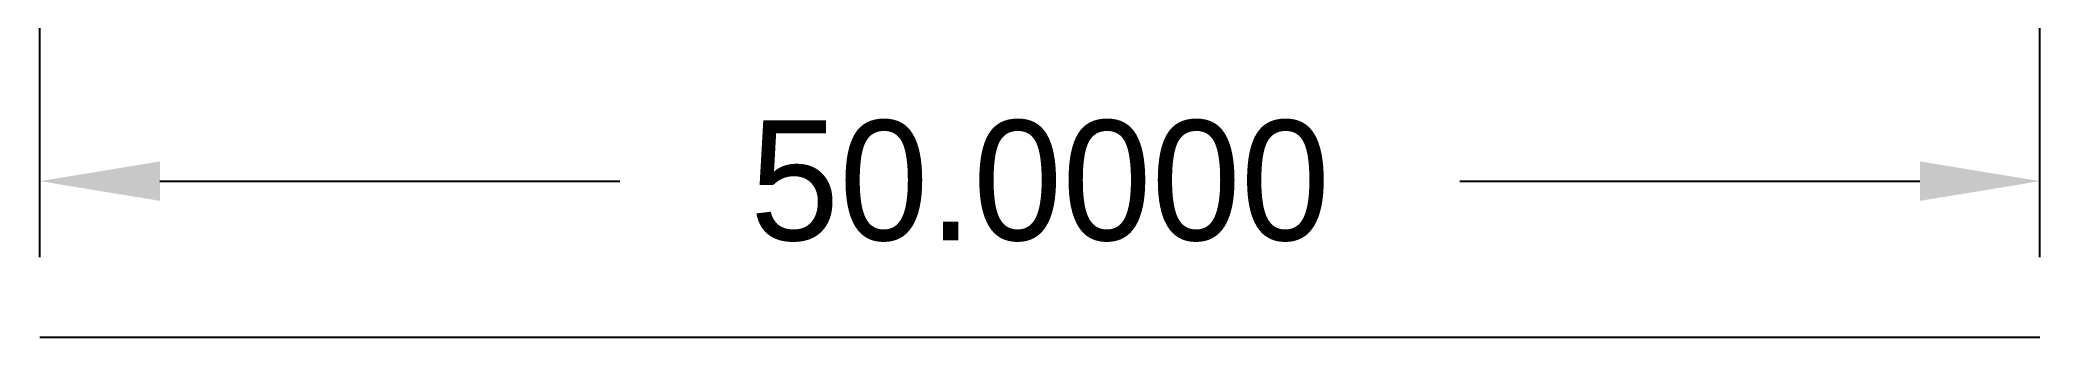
# Model space of a CAD drawing. Extents: x 71.5 to 121.5, y 17.6 to 25.1.
import ezdxf

# ---------------------------------------------------------------- set-up
doc = ezdxf.new("R2010")
doc.units = 0
doc.header["$MEASUREMENT"] = 0
doc.layers.get('0').update_dxf_attribs({"linetype": 'CONTINUOUS'})
doc.layers.add('QEQE', color=7, linetype='CONTINUOUS')
doc.styles.add('NOTES', font='txt', dxfattribs={"height": 3})
doc.dimstyles.get("Standard").update_dxf_attribs({"dimtxt": 3, "dimasz": 3, "dimexe": 5, "dimexo": 2, "dimgap": 2, "dimtad": 0, "dimtih": 1, "dimtoh": 1, "dimdec": 4, "dimzin": 0, "dimdsep": 46, "dimtxsty": 'NOTES', "dimcen": 2, "dimadec": 0, "dimazin": 0, "dimtfac": 1, "dimtdec": 4, "dimtofl": 0, "dimtmove": 2, "dimatfit": 3, "dimfxl": 1, "dimtolj": 1, "dimtzin": 3, "dimarcsym": 0})

msp = doc.modelspace()

# ---------------------------------------------------------------- linework, layer by layer
msp.add_line((71.45767, 17.62119), (121.45767, 17.62119))

# ---------------------------------------------------------------- dimensions: what is measured, and where the dimension line sits
at = {"layer": 'QEQE'}
msp.add_aligned_dim(p1=(71.45767, 17.62119), p2=(121.45767, 17.62119), distance=3.89929, dimstyle='STANDARD', dxfattribs=at).render()

doc.saveas('drawing.dxf')
